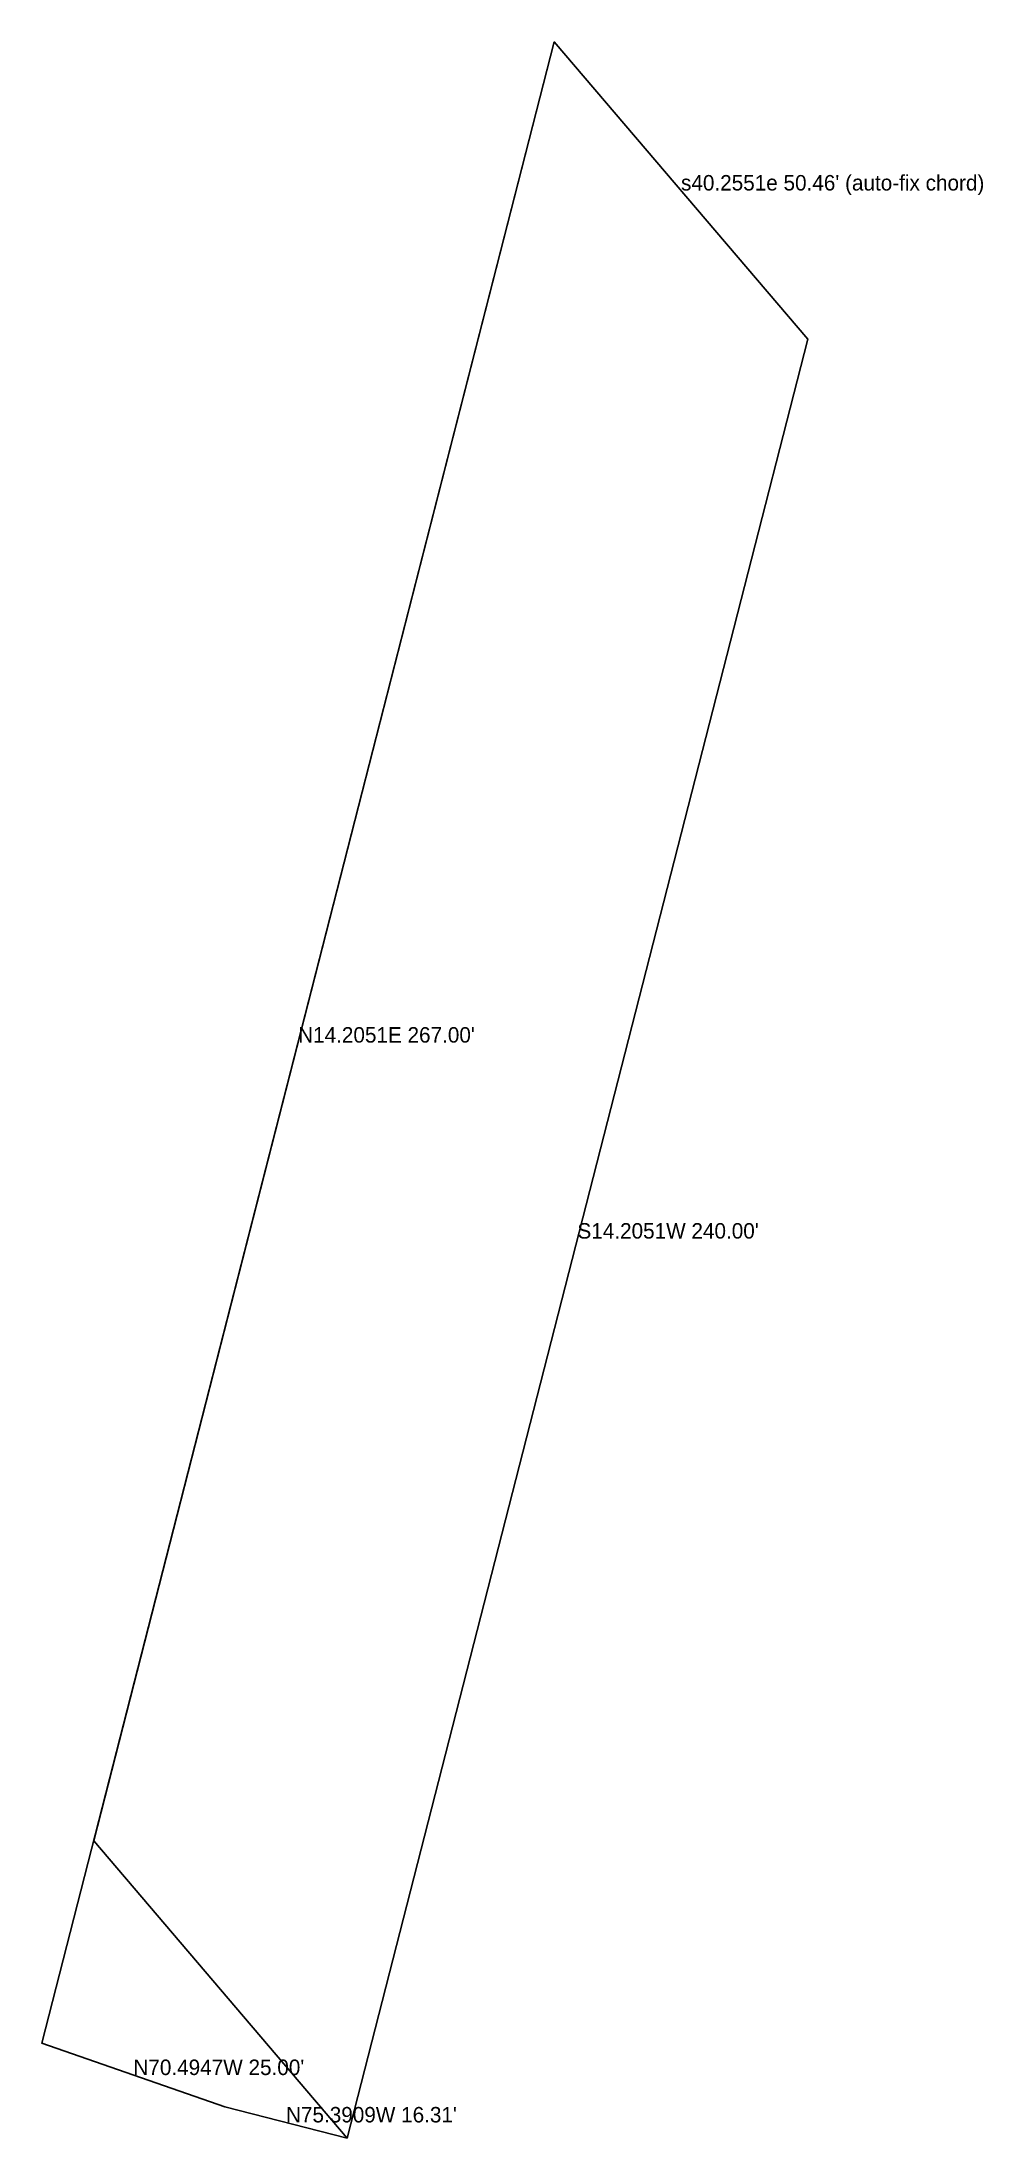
# Model space of a CAD drawing. Header units: metres. Extents: x -39 to 82, y 0 to 271.
import ezdxf

# ---------------------------------------------------------------- set-up
doc = ezdxf.new("R2010")
doc.units = ezdxf.units.M

msp = doc.modelspace()

# ---------------------------------------------------------------- linework, layer by layer
at = {"layer": 'FIXED', "color": 3}
msp.add_lwpolyline([(0, 0), (-15.8013, 4.0417), (-39.415, 12.2511), (26.7482, 270.9235), (59.4725, 232.5146)], close=True, dxfattribs=at)
at = {"layer": 'ORIGINAL'}
msp.add_lwpolyline([(0, 0), (-15.8013, 4.0417), (-39.415, 12.2511), (26.7482, 270.9235), (-32.7243, 38.409)], close=True, dxfattribs=at)

# ---------------------------------------------------------------- texts
at = {"layer": 'FIXED_LABELS'}
for s, p in [("s40.2551e 50.46' (auto-fix chord)", (43.1104, 251.719)), ("N14.2051E 267.00'", (-6.3334, 141.5873)), ("S14.2051W 240.00'", (29.7363, 116.2573)), ("N70.4947W 25.00'", (-27.6081, 8.1464)), ("N75.3909W 16.31'", (-7.9007, 2.0208))]:
    msp.add_text(s, height=2, dxfattribs=at).set_placement(p)

doc.saveas('drawing.dxf')
